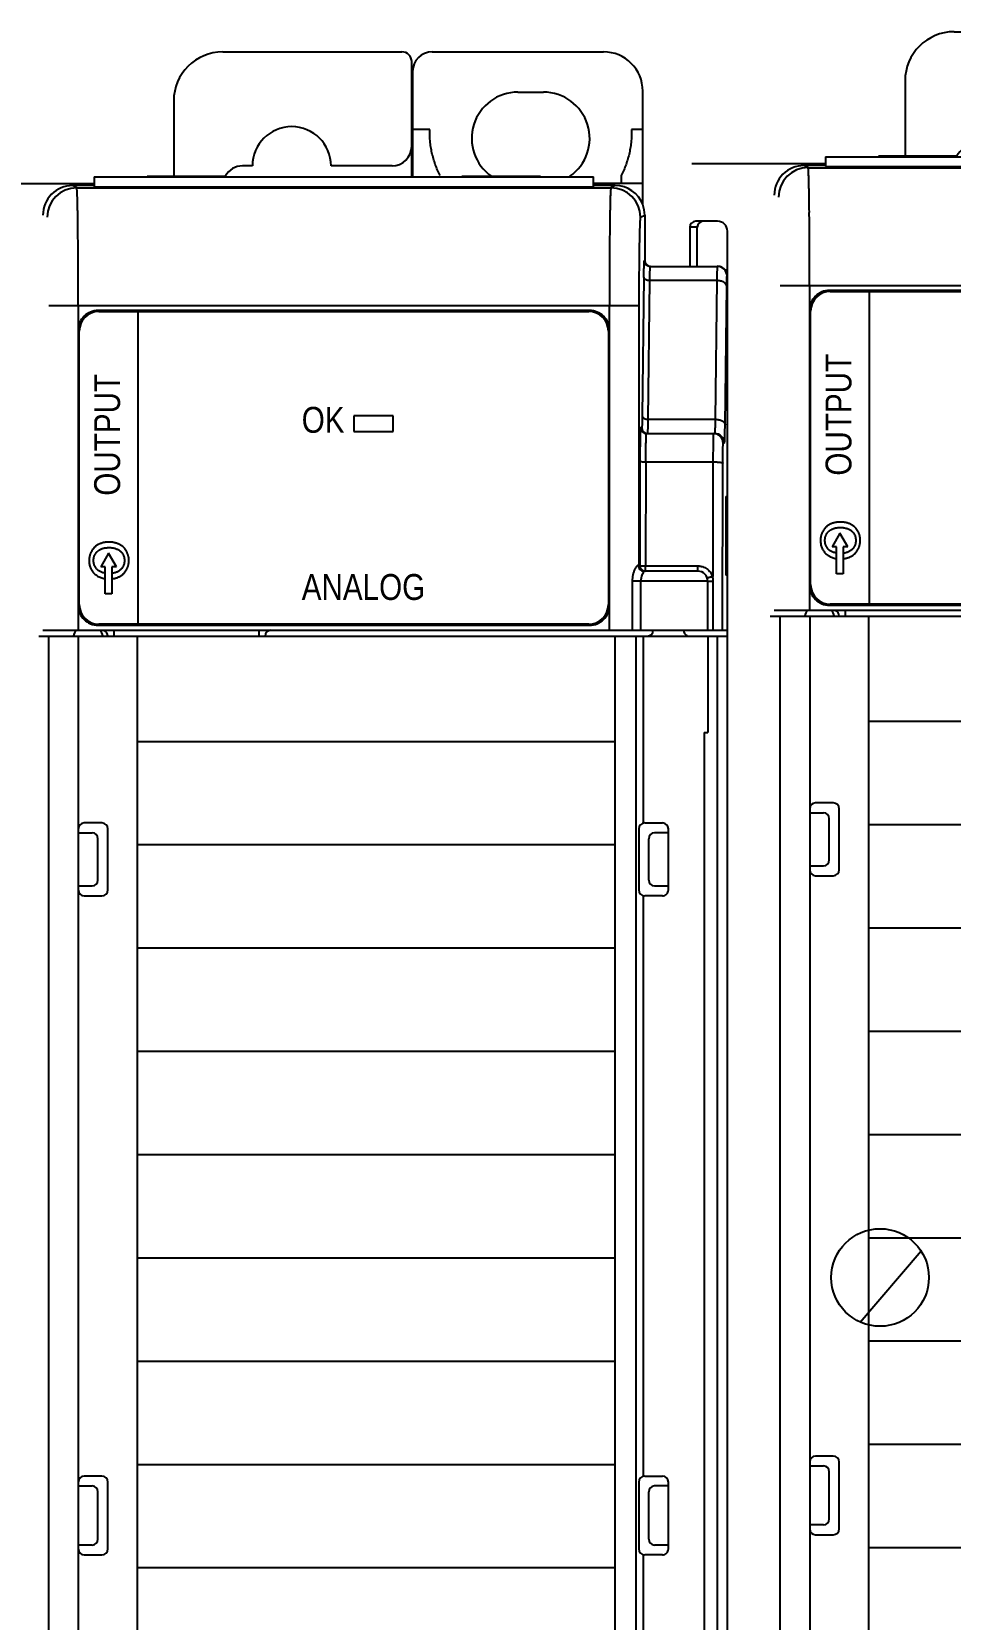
# Model space of a CAD drawing. Header units: inches. Extents: x -38 to 199, y -310 to 64.
# Drawn here: x 171.469 to 173.307, y 56.897 to 60.074 of the extents above; entities that cross this region are included whole.
import ezdxf

# ---------------------------------------------------------------- set-up
doc = ezdxf.new("R2010")
doc.units = ezdxf.units.IN
doc.header["$MEASUREMENT"] = 0
for name, color, linetype in [('DETAIL$', 5, 'Continuous'), ('off-wire', 6, 'Continuous'), ('PLC', 7, 'Continuous')]:
    doc.layers.add(name, color=color, linetype=linetype)
doc.styles.get("Standard").update_dxf_attribs({"font": 'arial.ttf'})

# ---------------------------------------------------------------- blocks, each defined once
blk = doc.blocks.new('8')
at = {"layer": 'PLC', "color": 1, "linetype": 'Continuous'}
for p, q in [((4.9508, -170.5646), (5.3091, -170.5646)), ((5.3701, -170.5646), (5.7127, -170.5646)), ((5.3288, -170.8132), (5.3288, -170.5843)), ((5.3308, -170.8132), (5.3308, -170.604)), ((4.8524, -170.663), (4.8524, -170.8132)), ((5.5414, -170.6453), (5.5926, -170.6453)), ((5.7914, -170.8702), (5.7914, -170.6434)), ((5.3651, -170.7201), (5.3308, -170.7201)), ((5.7914, -170.7201), (5.7688, -170.7201)), ((4.693, -170.8147), (4.693, -170.8345)), ((4.693, -170.8147), (5.693, -170.8147)), ((4.7993, -170.8132), (4.9567, -170.8132)), ((5.0099, -170.793), (4.9902, -170.793)), ((5.2894, -170.793), (5.1674, -170.793)), ((5.4292, -170.8132), (5.5867, -170.8132)), ((5.693, -170.8345), (5.693, -170.8147)), ((5.7481, -170.8122), (5.7481, -170.8284)), ((4.4253, -170.8284), (4.693, -170.8284)), ((4.6584, -170.8367), (4.6497, -170.8323)), ((4.693, -170.8323), (4.6497, -170.8323)), ((4.6584, -170.8367), (5.7276, -170.8367)), ((4.693, -170.8345), (5.693, -170.8345)), ((5.7914, -170.8284), (5.693, -170.8284)), ((5.7363, -170.8323), (5.693, -170.8323)), ((5.7363, -170.8323), (5.7276, -170.8367)), ((4.6608, -170.9263), (4.6607, -170.9183)), ((5.7253, -170.9184), (5.7252, -170.9263)), ((5.7866, -170.8957), (5.7953, -170.8914)), ((5.7953, -170.8914), (5.7953, -170.9819)), ((5.8855, -170.9156), (5.8855, -170.9938)), ((5.9005, -170.9156), (5.8855, -170.9156)), ((5.941, -170.9038), (5.8973, -170.9038)), ((5.9005, -170.9938), (5.9005, -170.9156)), ((5.9607, -175.379), (5.9607, -170.9235)), ((4.6611, -170.972), (4.6611, -170.9709)), ((4.6613, -171.0012), (4.6611, -170.972)), ((5.7249, -170.9577), (5.7248, -170.9709)), ((5.7953, -170.9819), (5.7947, -170.9823)), ((5.8065, -170.9941), (5.9403, -170.9941)), ((5.941, -170.9938), (5.9403, -170.9941)), ((5.9607, -171.0016), (5.9567, -171.0016)), ((5.9607, -171.0134), (5.96, -171.0138)), ((5.7936, -171.0159), (5.7903, -171.2933)), ((5.8021, -171.3), (5.8054, -171.0225)), ((5.9397, -171.0225), (5.8054, -171.0225)), ((5.9397, -171.0225), (5.9364, -171.3)), ((5.9561, -171.311), (5.9594, -171.0336)), ((5.7836, -171.0729), (4.6024, -171.0729)), ((4.6614, -171.0729), (4.6614, -171.7221)), ((5.7245, -171.7221), (5.7245, -171.0729)), ((5.7836, -171.0729), (5.7836, -171.5922)), ((5.6851, -171.0823), (4.7008, -171.0823)), ((4.7028, -171.0843), (5.6831, -171.0843)), ((4.6634, -171.6709), (4.6634, -171.1237)), ((5.7225, -171.1237), (5.7225, -171.6709)), ((5.2127, -171.293), (5.2127, -171.3245)), ((5.2914, -171.293), (5.2127, -171.293)), ((5.2914, -171.3245), (5.2914, -171.293)), ((5.8021, -171.3), (5.9364, -171.3)), ((5.2127, -171.3245), (5.2914, -171.3245)), ((5.787, -171.3166), (5.7895, -171.3166)), ((5.7988, -171.3284), (5.9352, -171.3284)), ((5.8013, -171.3284), (5.8016, -171.325)), ((5.8016, -171.325), (5.8019, -171.3152)), ((5.9326, -171.3284), (5.9324, -171.3311)), ((5.9549, -171.3481), (5.9523, -171.3481)), ((5.9549, -171.3481), (5.9552, -171.3456)), ((5.7857, -171.3837), (5.7852, -171.5922)), ((5.7975, -171.3852), (5.797, -171.5935)), ((5.7975, -171.3852), (5.9319, -171.3852)), ((5.9319, -171.3852), (5.9314, -171.6147)), ((5.9509, -171.7221), (5.9515, -171.3877)), ((5.9579, -171.4544), (5.9579, -171.6119)), ((5.9579, -171.4544), (5.9593, -171.4544)), ((5.9593, -171.6119), (5.9593, -171.4544)), ((4.7221, -171.5682), (4.7064, -171.5953)), ((4.7377, -171.5953), (4.7221, -171.5682)), ((4.7154, -171.5953), (4.7064, -171.5953)), ((4.7154, -171.6494), (4.7154, -171.5953)), ((4.7154, -171.6079), (4.7154, -171.6079)), ((4.7377, -171.5953), (4.7287, -171.5953)), ((4.7287, -171.5953), (4.7287, -171.6494)), ((4.7287, -171.6083), (4.7287, -171.6083)), ((5.7824, -171.5922), (5.7852, -171.5922)), ((5.794, -171.604), (5.7921, -171.6069)), ((5.9016, -171.604), (5.794, -171.604)), ((5.797, -171.604), (5.797, -171.5935)), ((5.797, -171.5935), (5.9016, -171.5935)), ((5.9016, -171.604), (5.9016, -171.5935)), ((5.9593, -171.6119), (5.9579, -171.6119)), ((4.7154, -171.6189), (4.7154, -171.6189)), ((4.7287, -171.6494), (4.7154, -171.6494)), ((4.7287, -171.6192), (4.7287, -171.6192)), ((5.7701, -171.6237), (5.7701, -171.7221)), ((5.9213, -171.6237), (5.7701, -171.6237)), ((5.7875, -171.7221), (5.7875, -171.6237)), ((5.9213, -171.7221), (5.9213, -171.6237)), ((5.9324, -171.7221), (5.9325, -171.6249)), ((4.7008, -171.7123), (5.6851, -171.7123)), ((5.6831, -171.7103), (4.7028, -171.7103)), ((4.5827, -171.7339), (5.9607, -171.7339)), ((4.5906, -171.7221), (5.9607, -171.7221)), ((4.6615, -171.7339), (4.6615, -175.4519)), ((4.7323, -171.7221), (4.7323, -171.7339)), ((5.0237, -171.7339), (5.0237, -171.7221)), ((5.7363, -175.2182), (5.7363, -171.7339)), ((5.7775, -171.7339), (5.7775, -175.2182)), ((5.7931, -172.1081), (5.7931, -171.7339)), ((5.9213, -171.7339), (5.9213, -171.9268)), ((5.941, -175.3008), (5.941, -171.7339)), ((5.9142, -171.9268), (5.9142, -175.1394)), ((5.9142, -171.9268), (5.9213, -171.9268)), ((4.7087, -172.1079), (4.6733, -172.1079)), ((4.7205, -172.2418), (4.7205, -172.1197)), ((5.7835, -172.1197), (5.7835, -172.2418)), ((5.7953, -172.1079), (5.8308, -172.1079)), ((5.8426, -172.2418), (5.8426, -172.1197)), ((4.6615, -172.1276), (4.689, -172.1276)), ((4.7008, -172.2221), (4.7008, -172.1394)), ((5.8032, -172.2221), (5.8032, -172.1394)), ((5.8426, -172.1276), (5.815, -172.1276)), ((4.6615, -172.2339), (4.689, -172.2339)), ((5.7931, -173.4152), (5.7931, -172.2534)), ((5.815, -172.2339), (5.8426, -172.2339)), ((4.6733, -172.2536), (4.7087, -172.2536)), ((5.8308, -172.2536), (5.7953, -172.2536)), ((4.7087, -173.415), (4.6733, -173.415)), ((4.7205, -173.5607), (4.7205, -173.4268)), ((5.7835, -173.4268), (5.7835, -173.5607)), ((5.7953, -173.415), (5.8308, -173.415)), ((5.8426, -173.5607), (5.8426, -173.4268)), ((4.6615, -173.4347), (4.689, -173.4347)), ((4.7008, -173.541), (4.7008, -173.4465)), ((5.8032, -173.541), (5.8032, -173.4465)), ((5.8426, -173.4347), (5.815, -173.4347)), ((4.689, -173.5528), (4.6615, -173.5528)), ((5.8426, -173.5528), (5.815, -173.5528)), ((4.6733, -173.5725), (4.7087, -173.5725)), ((5.7931, -174.7341), (5.7931, -173.5723)), ((5.8308, -173.5725), (5.7953, -173.5725))]:
    blk.add_line(p, q, dxfattribs=at)
at = {"layer": 'PLC', "color": 1}
for p, q in [((4.7812, -171.7123), (4.7812, -171.0823)), ((4.7792, -171.9445), (5.7363, -171.9445)), ((4.7792, -172.1512), (5.7363, -172.1512)), ((4.7792, -172.3579), (5.7363, -172.3579)), ((4.7792, -172.5646), (5.7363, -172.5646)), ((4.7792, -172.7713), (5.7363, -172.7713)), ((4.7792, -172.978), (5.7363, -172.978)), ((4.7792, -173.1847), (5.7363, -173.1847)), ((4.7792, -173.3914), (5.7363, -173.3914)), ((4.7792, -173.5981), (5.7363, -173.5981))]:
    blk.add_line(p, q, dxfattribs=at)
blk.add_lwpolyline([(4.6024, -171.7339), (4.7792, -171.7339), (4.7792, -175.4583), (4.6024, -175.4583)], close=True, dxfattribs=at)
at = {"layer": 'PLC', "color": 1, "linetype": 'Continuous'}
for centre, radius, start, end in [((4.9508, -170.663), 0.0984, 90, 180), ((5.3091, -170.5843), 0.0197, 0, 90), ((5.3701, -170.604), 0.0394, 90, 180), ((5.7127, -170.6434), 0.0787, 0, 90), ((5.5414, -170.7378), 0.0925, 90, 235.1773), ((5.5926, -170.7378), 0.0925, 304.8225, 90), ((5.0886, -170.793), 0.0787, 0, 180), ((5.2894, -170.7536), 0.0394, 270, 0), ((4.9902, -170.8323), 0.0394, 90, 150.7507), ((4.6497, -170.8914), 0.059, 89.9941, 179.9963), ((4.6584, -170.8957), 0.0591, 90.0133, 179.9941), ((5.7276, -170.8957), 0.0591, 0.0052, 89.9864), ((5.8973, -170.9156), 0.0118, 90, 180), ((5.941, -170.9235), 0.0197, 0, 90), ((-6.7022, -171.0418), 11.3635, 0.35718, 0.58221), ((15.8059, -171.0305), 10.0813, 179.40757, 179.58624), ((22.2648, -171.0716), 16.5402, 179.65114, 180.00432), ((5.8065, -170.9823), 0.0118, 180.0076, 269.9859), ((-12.6465, -171.0729), 17.3079, 0.00012, 0.23749), ((5.9403, -171.0138), 0.0197, 0.0071, 89.9856), ((4.7008, -171.1217), 0.0394, 90, 180.2046), ((4.7028, -171.1237), 0.0394, 90, 180), ((5.6831, -171.1237), 0.0394, 0, 90), ((5.6851, -171.1217), 0.0394, 359.7572, 90), ((4.2139, -171.2859), 1.5883, 358.9453, 359.4943), ((5.7988, -171.3166), 0.0118, 179.9963, 269.9952), ((5.8013, -171.3166), 0.0118, 180.0785, 269.9991), ((5.9326, -171.3481), 0.0197, 0.0014, 89.9226), ((5.9352, -171.3481), 0.0197, 359.9955, 89.9954), ((5.7954, -171.5923), 0.0117, 179.9923, 269.9793), ((5.797, -171.5922), 0.0118, 179.9993, 269.9977), ((5.9016, -171.6237), 0.0197, 0, 90), ((5.902, -171.6252), 0.0312, 19.6677, 37.4136), ((4.7008, -171.6729), 0.0394, 179.7697, 270), ((4.7028, -171.6709), 0.0394, 180, 270), ((5.6831, -171.6709), 0.0394, 270, 360), ((5.6851, -171.6729), 0.0394, 270, 0.2819), ((4.6812, -171.7406), 0.0303, 141.8481, 167.3196), ((4.6812, -171.7406), 0.0303, 12.6804, 38.1519), ((4.7087, -171.7339), 0.0118, 0, 67.5), ((5.0473, -171.7339), 0.0118, 90, 180), ((5.8003, -171.7221), 0.0118, 270, 0), ((5.8849, -171.7221), 0.0118, 180, 247.5), ((4.6733, -172.1197), 0.0118, 90, 179.9898), ((4.7087, -172.1197), 0.0118, 0, 90), ((5.7953, -172.1197), 0.0118, 90, 180), ((5.8308, -172.1197), 0.0118, 0, 90), ((4.689, -172.1394), 0.0118, 0, 90), ((5.815, -172.1394), 0.0118, 90, 180), ((4.6733, -172.2418), 0.0118, 180.0095, 270), ((4.689, -172.2221), 0.0118, 270, 360), ((4.7087, -172.2418), 0.0118, 270, 360), ((5.7953, -172.2418), 0.0118, 180, 270), ((5.815, -172.2221), 0.0118, 180, 270), ((5.8308, -172.2418), 0.0118, 270, 0.006), ((4.6733, -173.4268), 0.0118, 90, 179.9886), ((4.7087, -173.4268), 0.0118, 0, 90), ((5.7953, -173.4268), 0.0118, 90, 180), ((5.8308, -173.4268), 0.0118, 0, 90), ((4.689, -173.4465), 0.0118, 0, 90), ((5.815, -173.4465), 0.0118, 90, 180), ((4.689, -173.541), 0.0118, 270, 360), ((5.815, -173.541), 0.0118, 180, 270), ((4.6733, -173.5607), 0.0118, 180.0095, 270), ((4.7087, -173.5607), 0.0118, 270, 360), ((5.7953, -173.5607), 0.0118, 180, 270), ((5.8308, -173.5607), 0.0118, 270, 0.006)]:
    blk.add_arc(centre, radius, start, end, dxfattribs=at)
for centre, major_axis, ratio, start_param, end_param in [((5.7363, -170.8914), (0.0528, 0.0264), 0.99981, -0.096361, 1.107103), ((5.7363, -170.8914), (-0.0528, -0.0264), 0.99981, 2.678052, 3.045231), ((5.9123, -170.9156), (0.0118, 0), 0.999848, 7.853982, 9.424778), ((5.8071, -170.9819), (0.0106, 0.0053), 0.99981, 2.678052, 4.248696), ((5.941, -171.0134), (-0.0176, -0.0088), 0.99981, 3.32181, 4.248696), ((5.941, -171.0134), (0.0176, 0.0088), 0.99981, -0.463541, 0.180217)]:
    blk.add_ellipse(centre, major_axis=major_axis, ratio=ratio, start_param=start_param, end_param=end_param, dxfattribs=at)
for points, knots in [([(5.3859, -170.8122), (5.384, -170.8086), (5.3805, -170.8013), (5.376, -170.7901), (5.3723, -170.7786), (5.3693, -170.7671), (5.367, -170.7554), (5.3651, -170.7398), (5.3648, -170.728), (5.3651, -170.7201)], [0, 0, 0, 0, 0.127708, 0.254328, 0.380026, 0.504912, 0.629177, 0.753048, 1, 1, 1, 1]), ([(5.7688, -170.7201), (5.7692, -170.728), (5.7689, -170.7398), (5.7669, -170.7554), (5.7647, -170.7671), (5.7617, -170.7786), (5.7579, -170.7901), (5.7534, -170.8013), (5.7499, -170.8086), (5.748, -170.8122)], [0, 0, 0, 0, 0.246944, 0.370809, 0.495073, 0.619962, 0.745664, 0.872289, 1, 1, 1, 1]), ([(4.6607, -170.9183), (4.6606, -170.9123), (4.6605, -170.9035), (4.6603, -170.8921), (4.6602, -170.8843), (4.6601, -170.8771), (4.6599, -170.8704), (4.6598, -170.8642), (4.6596, -170.8587), (4.6595, -170.8537), (4.6593, -170.8494), (4.6592, -170.8462), (4.6591, -170.8439), (4.659, -170.8425), (4.6589, -170.8412), (4.6588, -170.84), (4.6588, -170.8391), (4.6587, -170.8383), (4.6586, -170.8376), (4.6585, -170.8372), (4.6585, -170.837), (4.6584, -170.8368), (4.6584, -170.8367), (4.6584, -170.8367), (4.6584, -170.8367)], [0, 0, 0, 0, 0.220848, 0.32252, 0.417952, 0.506883, 0.589081, 0.664312, 0.732348, 0.792993, 0.846102, 0.891528, 0.911317, 0.929132, 0.944961, 0.958798, 0.970639, 0.98048, 0.988319, 0.994158, 0.996333, 0.998017, 0.999226, 1, 1, 1, 1]), ([(5.7276, -170.8367), (5.7276, -170.8367), (5.7275, -170.8367), (5.7275, -170.8368), (5.7275, -170.837), (5.7274, -170.8372), (5.7273, -170.8376), (5.7272, -170.8383), (5.7272, -170.8391), (5.7271, -170.8401), (5.727, -170.8412), (5.7269, -170.8425), (5.7268, -170.8439), (5.7267, -170.8462), (5.7266, -170.8494), (5.7264, -170.8537), (5.7263, -170.8587), (5.7262, -170.8642), (5.726, -170.8704), (5.7259, -170.8771), (5.7257, -170.8844), (5.7256, -170.8922), (5.7254, -170.9035), (5.7253, -170.9123), (5.7253, -170.9184)], [0, 0, 0, 0, 0.000774, 0.001982, 0.003667, 0.005842, 0.011681, 0.01952, 0.029361, 0.041202, 0.05504, 0.070869, 0.088685, 0.108474, 0.153902, 0.207012, 0.267659, 0.335696, 0.410928, 0.493126, 0.582057, 0.677489, 0.779159, 1, 1, 1, 1]), ([(5.7866, -170.8957), (5.7866, -170.8958), (5.7865, -170.8959), (5.7865, -170.8961), (5.7864, -170.8964), (5.7863, -170.8968), (5.7862, -170.8973), (5.7862, -170.8979), (5.7861, -170.8986), (5.786, -170.8998), (5.7859, -170.9015), (5.7857, -170.9039), (5.7856, -170.9066), (5.7854, -170.9098), (5.7853, -170.9133), (5.7852, -170.9173), (5.785, -170.9216), (5.7849, -170.928), (5.7847, -170.9369), (5.7844, -170.9486), (5.7842, -170.9614), (5.7841, -170.9753), (5.7839, -170.9901), (5.7838, -171.0057), (5.7837, -171.0219), (5.7836, -171.0444), (5.7836, -171.0614), (5.7836, -171.0729)], [0, 0, 0, 0, 0.000666, 0.001851, 0.003603, 0.005934, 0.008847, 0.012344, 0.016425, 0.02109, 0.032166, 0.04555, 0.061205, 0.079087, 0.099156, 0.121367, 0.145665, 0.17199, 0.230484, 0.296325, 0.368871, 0.447444, 0.531269, 0.619531, 0.711414, 0.806094, 1, 1, 1, 1]), ([(5.7936, -171.0159), (5.7936, -171.0135), (5.7937, -171.0088), (5.7938, -171.0032), (5.7938, -170.9991), (5.7939, -170.9963), (5.794, -170.9937), (5.794, -170.9914), (5.7941, -170.9894), (5.7942, -170.9876), (5.7943, -170.986), (5.7943, -170.9849), (5.7944, -170.9841), (5.7944, -170.9837), (5.7945, -170.9833), (5.7945, -170.9829), (5.7945, -170.9827), (5.7946, -170.9825), (5.7946, -170.9824), (5.7946, -170.9823), (5.7947, -170.9823)], [0, 0, 0, 0, 0.217545, 0.413663, 0.502583, 0.584974, 0.660569, 0.729105, 0.790328, 0.844039, 0.89005, 0.928176, 0.944228, 0.958258, 0.970258, 0.980227, 0.988161, 0.994067, 0.99797, 1, 1, 1, 1]), ([(5.8054, -171.0225), (5.8054, -171.0205), (5.8055, -171.0165), (5.8056, -171.011), (5.8057, -171.0068), (5.8058, -171.0038), (5.8059, -171.0018), (5.8059, -171.0001), (5.806, -170.9986), (5.8061, -170.9973), (5.8061, -170.9962), (5.8062, -170.9954), (5.8063, -170.9949), (5.8063, -170.9947), (5.8063, -170.9944), (5.8064, -170.9943), (5.8064, -170.9942), (5.8065, -170.9941), (5.8065, -170.9941)], [0, 0, 0, 0, 0.217153, 0.413238, 0.584751, 0.66035, 0.72886, 0.790067, 0.843756, 0.889716, 0.927782, 0.957866, 0.969892, 0.979898, 0.987882, 0.993849, 0.997834, 1, 1, 1, 1]), ([(5.9403, -170.9941), (5.9403, -170.9941), (5.9403, -170.9941), (5.9403, -170.9942), (5.9403, -170.9943), (5.9403, -170.9944), (5.9402, -170.9947), (5.9402, -170.9949), (5.9402, -170.9953), (5.9402, -170.9957), (5.9401, -170.9963), (5.9401, -170.9973), (5.94, -170.9986), (5.94, -171.0001), (5.94, -171.0018), (5.9399, -171.0038), (5.9399, -171.0059), (5.9398, -171.0083), (5.9398, -171.0118), (5.9397, -171.0165), (5.9397, -171.0205), (5.9397, -171.0225)], [0, 0, 0, 0, 0.000701, 0.001864, 0.00569, 0.011556, 0.019469, 0.029423, 0.041411, 0.055422, 0.071446, 0.109492, 0.155456, 0.209169, 0.270416, 0.338981, 0.414648, 0.497199, 0.586333, 0.782622, 1, 1, 1, 1]), ([(5.9594, -171.0336), (5.9594, -171.0322), (5.9594, -171.0294), (5.9595, -171.0256), (5.9595, -171.0226), (5.9596, -171.0205), (5.9596, -171.0192), (5.9597, -171.018), (5.9597, -171.0169), (5.9598, -171.016), (5.9598, -171.0152), (5.9599, -171.0147), (5.9599, -171.0144), (5.9599, -171.0142), (5.9599, -171.014), (5.96, -171.0139), (5.96, -171.0138), (5.96, -171.0138), (5.96, -171.0138)], [0, 0, 0, 0, 0.217235, 0.4134, 0.584986, 0.660615, 0.729149, 0.790373, 0.844073, 0.890034, 0.928091, 0.958156, 0.970167, 0.980153, 0.98811, 0.994038, 0.99796, 1, 1, 1, 1]), ([(5.8054, -171.0225), (5.8046, -171.0225), (5.8031, -171.0224), (5.8009, -171.0221), (5.7989, -171.0214), (5.7971, -171.0206), (5.7956, -171.0196), (5.7945, -171.0185), (5.7938, -171.0172), (5.7936, -171.0163), (5.7936, -171.0159)], [0, 0, 0, 0, 0.155385, 0.307511, 0.451848, 0.585479, 0.706506, 0.81452, 0.911059, 1, 1, 1, 1]), ([(5.9594, -171.0336), (5.9593, -171.0329), (5.959, -171.0314), (5.9578, -171.0293), (5.9559, -171.0274), (5.9535, -171.0257), (5.9505, -171.0244), (5.9471, -171.0233), (5.9435, -171.0227), (5.941, -171.0225), (5.9397, -171.0225)], [0, 0, 0, 0, 0.088915, 0.18538, 0.293295, 0.414254, 0.547907, 0.692338, 0.844576, 1, 1, 1, 1]), ([(5.7903, -171.2933), (5.7903, -171.295), (5.7902, -171.2983), (5.7901, -171.3028), (5.7901, -171.3063), (5.79, -171.3088), (5.7899, -171.3104), (5.7899, -171.3118), (5.7898, -171.313), (5.7898, -171.3141), (5.7897, -171.315), (5.7897, -171.3156), (5.7897, -171.316), (5.7896, -171.3162), (5.7896, -171.3163), (5.7896, -171.3165), (5.7895, -171.3165), (5.7895, -171.3166), (5.7895, -171.3166)], [0, 0, 0, 0, 0.219039, 0.416593, 0.589077, 0.66495, 0.733586, 0.794768, 0.848275, 0.893892, 0.93145, 0.96086, 0.972486, 0.98205, 0.989546, 0.994981, 0.99839, 1, 1, 1, 1]), ([(5.7903, -171.2933), (5.7903, -171.2938), (5.7905, -171.2947), (5.7912, -171.2959), (5.7923, -171.2971), (5.7938, -171.298), (5.7956, -171.2989), (5.7976, -171.2995), (5.7998, -171.2999), (5.8013, -171.2999), (5.8021, -171.3)], [0, 0, 0, 0, 0.088913, 0.185374, 0.293288, 0.414248, 0.547902, 0.692335, 0.844576, 1, 1, 1, 1]), ([(5.9364, -171.3), (5.9364, -171.302), (5.9363, -171.306), (5.9362, -171.3116), (5.936, -171.3158), (5.9359, -171.3188), (5.9359, -171.3208), (5.9358, -171.3225), (5.9357, -171.324), (5.9356, -171.3253), (5.9355, -171.3264), (5.9355, -171.3272), (5.9354, -171.3278), (5.9353, -171.3281), (5.9353, -171.3283), (5.9352, -171.3284), (5.9352, -171.3284), (5.9352, -171.3284)], [0, 0, 0, 0, 0.218845, 0.416237, 0.588588, 0.664406, 0.732996, 0.794142, 0.847625, 0.893229, 0.930792, 0.96023, 0.981482, 0.989034, 0.994554, 0.998103, 1, 1, 1, 1]), ([(5.9364, -171.3), (5.9377, -171.3), (5.9402, -171.3001), (5.9438, -171.3008), (5.9472, -171.3018), (5.9502, -171.3031), (5.9526, -171.3048), (5.9545, -171.3067), (5.9557, -171.3088), (5.9561, -171.3103), (5.9561, -171.311)], [0, 0, 0, 0, 0.155389, 0.307521, 0.451858, 0.585485, 0.70651, 0.814522, 0.91106, 1, 1, 1, 1]), ([(5.787, -171.3166), (5.787, -171.3166), (5.7869, -171.3166), (5.7869, -171.3167), (5.7868, -171.317), (5.7868, -171.3173), (5.7867, -171.3179), (5.7867, -171.3186), (5.7866, -171.3194), (5.7866, -171.3204), (5.7865, -171.3216), (5.7865, -171.3229), (5.7864, -171.3249), (5.7863, -171.3278), (5.7862, -171.3316), (5.7861, -171.3359), (5.786, -171.3407), (5.7859, -171.346), (5.7859, -171.3516), (5.7858, -171.3575), (5.7857, -171.3638), (5.7857, -171.3726), (5.7857, -171.3792), (5.7857, -171.3837)], [0, 0, 0, 0, 0.000536, 0.001522, 0.005137, 0.011024, 0.01919, 0.02963, 0.042332, 0.05728, 0.074447, 0.09379, 0.115264, 0.16443, 0.221587, 0.286261, 0.357886, 0.435892, 0.519667, 0.608545, 0.701855, 0.798836, 1, 1, 1, 1]), ([(5.7975, -171.3852), (5.7975, -171.3814), (5.7975, -171.374), (5.7976, -171.3649), (5.7977, -171.358), (5.7977, -171.3533), (5.7978, -171.3488), (5.7979, -171.3448), (5.798, -171.3411), (5.7981, -171.3379), (5.7982, -171.3354), (5.7983, -171.3337), (5.7983, -171.3326), (5.7984, -171.3317), (5.7984, -171.3308), (5.7985, -171.3301), (5.7985, -171.3295), (5.7986, -171.329), (5.7987, -171.3287), (5.7987, -171.3285), (5.7988, -171.3284), (5.7988, -171.3284), (5.7988, -171.3284)], [0, 0, 0, 0, 0.2011, 0.391327, 0.480187, 0.56395, 0.641945, 0.713558, 0.778222, 0.83537, 0.884528, 0.905999, 0.925341, 0.94251, 0.957463, 0.970171, 0.980621, 0.988803, 0.994712, 0.998369, 0.999394, 1, 1, 1, 1]), ([(5.9324, -171.3311), (5.9324, -171.3322), (5.9323, -171.3348), (5.9322, -171.3393), (5.9321, -171.345), (5.932, -171.3544), (5.9319, -171.3679), (5.9319, -171.3792), (5.9319, -171.3852)], [0, 0, 0, 0, 0.061297, 0.145256, 0.250208, 0.373862, 0.666877, 1, 1, 1, 1]), ([(5.9552, -171.3456), (5.9553, -171.3449), (5.9554, -171.3432), (5.9555, -171.3389), (5.9557, -171.3321), (5.9559, -171.3223), (5.956, -171.315), (5.9561, -171.311)], [0, 0, 0, 0, 0.063849, 0.146892, 0.367675, 0.655358, 1, 1, 1, 1]), ([(5.9515, -171.3877), (5.9516, -171.385), (5.9516, -171.3799), (5.9516, -171.3735), (5.9517, -171.3687), (5.9517, -171.3654), (5.9518, -171.3623), (5.9518, -171.3595), (5.9519, -171.3569), (5.9519, -171.3547), (5.952, -171.353), (5.952, -171.3518), (5.952, -171.351), (5.9521, -171.3504), (5.9521, -171.3498), (5.9521, -171.3493), (5.9522, -171.3489), (5.9522, -171.3485), (5.9522, -171.3483), (5.9523, -171.3482), (5.9523, -171.3481), (5.9523, -171.3481), (5.9523, -171.3481)], [0, 0, 0, 0, 0.200964, 0.391456, 0.480407, 0.564172, 0.642148, 0.71373, 0.778337, 0.835483, 0.88471, 0.906212, 0.925562, 0.942713, 0.957644, 0.970337, 0.980778, 0.98895, 0.994846, 0.998471, 0.999462, 1, 1, 1, 1]), ([(5.7857, -171.3837), (5.7857, -171.3838), (5.7857, -171.3839), (5.7859, -171.384), (5.7862, -171.3842), (5.7866, -171.3843), (5.7871, -171.3844), (5.788, -171.3846), (5.7893, -171.3848), (5.791, -171.385), (5.7938, -171.3852), (5.796, -171.3852), (5.7975, -171.3852)], [0, 0, 0, 0, 0.013411, 0.032832, 0.059851, 0.094901, 0.138001, 0.188839, 0.311996, 0.4604, 0.628858, 1, 1, 1, 1]), ([(5.9319, -171.3852), (5.9331, -171.3852), (5.9356, -171.3853), (5.9392, -171.3854), (5.9426, -171.3856), (5.9451, -171.3859), (5.9469, -171.3861), (5.9481, -171.3863), (5.9491, -171.3865), (5.9499, -171.3867), (5.9506, -171.3869), (5.951, -171.3871), (5.9513, -171.3873), (5.9514, -171.3875), (5.9515, -171.3876), (5.9515, -171.3877)], [0, 0, 0, 0, 0.188607, 0.370965, 0.539304, 0.687679, 0.752718, 0.810928, 0.861828, 0.90497, 0.940046, 0.967092, 0.977728, 0.986584, 1, 1, 1, 1]), ([(4.723, -171.5458), (4.7221, -171.5458), (4.7202, -171.5458), (4.7174, -171.546), (4.7147, -171.5464), (4.7121, -171.5468), (4.7096, -171.5475), (4.7071, -171.5483), (4.7047, -171.5492), (4.7024, -171.5502), (4.7002, -171.5514), (4.6981, -171.5527), (4.6961, -171.5542), (4.6943, -171.5557), (4.6926, -171.5575), (4.691, -171.5593), (4.6895, -171.5612), (4.6882, -171.5633), (4.687, -171.5655), (4.6859, -171.5677), (4.6851, -171.57), (4.6843, -171.5724), (4.6838, -171.5749), (4.6834, -171.5774), (4.6831, -171.5799), (4.6831, -171.5817), (4.6831, -171.5826)], [0, 0, 0, 0, 0.046666, 0.092161, 0.136649, 0.180448, 0.223293, 0.265781, 0.307491, 0.349241, 0.390297, 0.430963, 0.470884, 0.510312, 0.549967, 0.589534, 0.629402, 0.66999, 0.710719, 0.750975, 0.79155, 0.832033, 0.873092, 0.914413, 0.956901, 1, 1, 1, 1]), ([(4.7627, -171.5826), (4.7627, -171.5818), (4.7627, -171.5801), (4.7625, -171.5777), (4.7621, -171.5753), (4.7616, -171.5729), (4.7609, -171.5706), (4.7601, -171.5683), (4.7591, -171.5661), (4.758, -171.5639), (4.7568, -171.5618), (4.7554, -171.5598), (4.7538, -171.5579), (4.7521, -171.5562), (4.7503, -171.5546), (4.7483, -171.5531), (4.7462, -171.5517), (4.744, -171.5505), (4.7417, -171.5494), (4.7392, -171.5484), (4.7367, -171.5476), (4.7341, -171.5469), (4.7315, -171.5464), (4.7287, -171.546), (4.7259, -171.5458), (4.724, -171.5458), (4.723, -171.5458)], [0, 0, 0, 0, 0.040917, 0.081206, 0.121044, 0.160801, 0.20044, 0.240141, 0.27998, 0.320332, 0.360792, 0.400579, 0.440342, 0.480112, 0.519955, 0.560443, 0.601634, 0.64374, 0.686389, 0.729297, 0.772543, 0.816374, 0.860888, 0.906038, 0.95244, 1, 1, 1, 1]), ([(4.6831, -171.5826), (4.6831, -171.5839), (4.6832, -171.5865), (4.6837, -171.5903), (4.6845, -171.5939), (4.6857, -171.5974), (4.6873, -171.6006), (4.6891, -171.6037), (4.6914, -171.6065), (4.6939, -171.6092), (4.6967, -171.6116), (4.6998, -171.6137), (4.7032, -171.6155), (4.7069, -171.6169), (4.7108, -171.6181), (4.7137, -171.6186), (4.7152, -171.6189), (4.7154, -171.6189)], [0, 0, 0, 0, 0.074452, 0.145707, 0.214919, 0.282549, 0.349095, 0.415871, 0.483174, 0.552027, 0.62171, 0.691581, 0.762412, 0.835307, 0.910702, 0.989454, 1, 1, 1, 1]), ([(4.692, -171.5825), (4.6921, -171.5819), (4.6921, -171.5807), (4.6923, -171.5788), (4.6926, -171.5771), (4.693, -171.5754), (4.6935, -171.5737), (4.6942, -171.5721), (4.695, -171.5705), (4.6959, -171.569), (4.6969, -171.5675), (4.698, -171.5661), (4.6992, -171.5649), (4.7005, -171.5637), (4.7019, -171.5626), (4.7034, -171.5616), (4.705, -171.5606), (4.7067, -171.5598), (4.7085, -171.5591), (4.7103, -171.5584), (4.7122, -171.5579), (4.7142, -171.5575), (4.7163, -171.5571), (4.7185, -171.5569), (4.7207, -171.5567), (4.7222, -171.5567), (4.723, -171.5567)], [0, 0, 0, 0, 0.040902, 0.080929, 0.120351, 0.15926, 0.197827, 0.236487, 0.275201, 0.314321, 0.35358, 0.392422, 0.431063, 0.469956, 0.509123, 0.548949, 0.589428, 0.631064, 0.673423, 0.71666, 0.760829, 0.805914, 0.852562, 0.900248, 0.949148, 1, 1, 1, 1]), ([(4.7154, -171.6079), (4.7145, -171.6078), (4.7124, -171.6074), (4.7093, -171.6067), (4.7064, -171.6056), (4.7037, -171.6043), (4.7014, -171.6027), (4.6994, -171.6009), (4.6977, -171.5989), (4.6962, -171.5968), (4.6949, -171.5947), (4.6938, -171.5924), (4.693, -171.5901), (4.6925, -171.5876), (4.6921, -171.5851), (4.6921, -171.5834), (4.692, -171.5825)], [0, 0, 0, 0, 0.078095, 0.165821, 0.247714, 0.324391, 0.397646, 0.468164, 0.536713, 0.603673, 0.669203, 0.734039, 0.798716, 0.864563, 0.931359, 1, 1, 1, 1]), ([(4.723, -171.5567), (4.7242, -171.5567), (4.7265, -171.5568), (4.7299, -171.5571), (4.733, -171.5577), (4.736, -171.5585), (4.7388, -171.5595), (4.7413, -171.5608), (4.7437, -171.5623), (4.7458, -171.564), (4.7476, -171.5659), (4.7493, -171.5679), (4.7507, -171.5701), (4.7518, -171.5723), (4.7527, -171.5747), (4.7533, -171.5773), (4.7537, -171.5799), (4.7538, -171.5817), (4.7538, -171.5826)], [0, 0, 0, 0, 0.078848, 0.153586, 0.224629, 0.292039, 0.356569, 0.418787, 0.479523, 0.53946, 0.598338, 0.655333, 0.711417, 0.767044, 0.823194, 0.880455, 0.938945, 1, 1, 1, 1]), ([(4.7287, -171.6192), (4.7288, -171.6192), (4.7297, -171.6191), (4.7314, -171.6189), (4.7338, -171.6184), (4.7362, -171.6177), (4.7386, -171.617), (4.7409, -171.6161), (4.7432, -171.615), (4.7454, -171.6139), (4.7475, -171.6126), (4.7495, -171.6112), (4.7513, -171.6096), (4.7531, -171.6079), (4.7547, -171.6061), (4.7562, -171.6041), (4.7575, -171.6021), (4.7588, -171.5999), (4.7598, -171.5976), (4.7607, -171.5953), (4.7615, -171.5929), (4.762, -171.5904), (4.7624, -171.5879), (4.7627, -171.5853), (4.7627, -171.5835), (4.7627, -171.5826)], [0, 0, 0, 0, 0.004653, 0.049658, 0.094253, 0.139141, 0.183928, 0.228935, 0.274511, 0.319817, 0.364674, 0.408522, 0.452557, 0.496451, 0.540615, 0.58508, 0.630072, 0.675423, 0.720605, 0.765714, 0.811222, 0.857277, 0.903844, 0.951455, 1, 1, 1, 1]), ([(4.7538, -171.5826), (4.7538, -171.5836), (4.7537, -171.5853), (4.7533, -171.588), (4.7527, -171.5905), (4.7518, -171.5928), (4.7507, -171.5951), (4.7493, -171.5973), (4.7477, -171.5993), (4.7459, -171.6012), (4.7438, -171.6029), (4.7415, -171.6044), (4.739, -171.6057), (4.7364, -171.6067), (4.7336, -171.6075), (4.731, -171.608), (4.7293, -171.6082), (4.7287, -171.6083)], [0, 0, 0, 0, 0.068755, 0.134973, 0.199702, 0.263278, 0.326817, 0.390512, 0.455853, 0.523016, 0.591308, 0.659559, 0.728896, 0.800247, 0.874052, 0.951179, 1, 1, 1, 1]), ([(5.7824, -171.5922), (5.7822, -171.5922), (5.7817, -171.5923), (5.7809, -171.5928), (5.78, -171.5936), (5.7789, -171.5946), (5.7779, -171.5959), (5.7767, -171.5975), (5.7756, -171.5994), (5.7746, -171.6016), (5.7736, -171.6039), (5.7727, -171.6065), (5.7719, -171.6091), (5.7711, -171.6129), (5.7704, -171.6178), (5.7702, -171.6217), (5.7701, -171.6237)], [0, 0, 0, 0, 0.019245, 0.045227, 0.078689, 0.119757, 0.168205, 0.223799, 0.286155, 0.354285, 0.427081, 0.503537, 0.58288, 0.664358, 0.831029, 1, 1, 1, 1]), ([(5.7824, -171.5922), (5.7824, -171.5937), (5.783, -171.5968), (5.7856, -171.6007), (5.7894, -171.6034), (5.7925, -171.604), (5.794, -171.604)], [0, 0, 0, 0, 0.252205, 0.50306, 0.75218, 1, 1, 1, 1]), ([(5.7852, -171.5922), (5.7852, -171.5922), (5.7853, -171.5923), (5.7855, -171.5924), (5.7858, -171.5926), (5.7862, -171.5927), (5.7867, -171.5928), (5.7876, -171.5929), (5.7889, -171.5931), (5.7906, -171.5933), (5.7926, -171.5934), (5.7948, -171.5935), (5.7963, -171.5935), (5.797, -171.5935)], [0, 0, 0, 0, 0.01224, 0.030922, 0.057489, 0.09228, 0.135262, 0.186085, 0.309435, 0.458246, 0.627302, 0.810546, 1, 1, 1, 1]), ([(5.7921, -171.6069), (5.7916, -171.6079), (5.7903, -171.6102), (5.7891, -171.6133), (5.7883, -171.6162), (5.7879, -171.6187), (5.7876, -171.6211), (5.7875, -171.6228), (5.7875, -171.6237)], [0, 0, 0, 0, 0.194219, 0.438336, 0.572826, 0.712629, 0.855745, 1, 1, 1, 1]), ([(5.9016, -171.5935), (5.9024, -171.5935), (5.9055, -171.5936), (5.9086, -171.5942), (5.9108, -171.5949)], [0, 0, 0, 0, 0.249748, 1, 1, 1, 1]), ([(5.9108, -171.5949), (5.9139, -171.596), (5.9199, -171.599), (5.9248, -171.6036), (5.9268, -171.6062)], [0, 0, 0, 0, 0.500394, 1, 1, 1, 1]), ([(5.9212, -171.6174), (5.9211, -171.6174), (5.9208, -171.6174), (5.9206, -171.6174), (5.9204, -171.6174), (5.9203, -171.6173), (5.9202, -171.6173), (5.9202, -171.6172)], [0, 0, 0, 0, 0.385053, 0.67504, 0.785307, 0.873936, 1, 1, 1, 1]), ([(5.9314, -171.6147), (5.9303, -171.615), (5.9283, -171.6157), (5.9255, -171.6165), (5.9234, -171.617), (5.922, -171.6173), (5.9215, -171.6174), (5.9212, -171.6174)], [0, 0, 0, 0, 0.313968, 0.601148, 0.835606, 0.927491, 1, 1, 1, 1]), ([(5.9325, -171.6249), (5.9325, -171.6241), (5.9324, -171.6206), (5.9319, -171.6172), (5.9314, -171.6147)], [0, 0, 0, 0, 0.250127, 1, 1, 1, 1]), ([(5.9325, -171.6249), (5.9317, -171.6249), (5.9303, -171.6249), (5.9282, -171.6248), (5.9263, -171.6247), (5.9249, -171.6246), (5.9238, -171.6245), (5.9232, -171.6244), (5.9226, -171.6243), (5.9222, -171.6242), (5.9218, -171.624), (5.9216, -171.6239), (5.9214, -171.6239), (5.9214, -171.6238), (5.9213, -171.6237), (5.9213, -171.6237)], [0, 0, 0, 0, 0.19336, 0.379257, 0.549755, 0.698289, 0.762886, 0.820315, 0.87006, 0.91179, 0.945362, 0.970767, 0.980507, 0.988421, 1, 1, 1, 1])]:
    blk.add_open_spline(points, degree=3, knots=knots, dxfattribs=at)
at = {"layer": 'PLC', "color": 1, "insert": (4.6933, -171.4529), "char_height": 0.051777, "attachment_point": 1, "rotation": 90}
blk.add_mtext_dynamic_manual_height_columns('{\\fSwis721 BlkCn BT|b0|i0|c0|p34;OUTPUT}', width=0.34014, gutter_width=1, heights=[0], dxfattribs=at)
at = {"layer": 'PLC', "color": 1, "char_height": 0.051777, "attachment_point": 1}
for s, insert in [('{\\fSwis721 BlkCn BT|b0|i0|c0|p34;OK}', (5.1087, -171.2752)), ('{\\fSwis721 BlkCn BT|b0|i0|c0|p34;ANALOG}', (5.1087, -171.6097))]:
    blk.add_mtext_dynamic_manual_height_columns(s, width=0.128231, gutter_width=1, heights=[0], dxfattribs=dict(at, insert=insert))

msp = doc.modelspace()

# ---------------------------------------------------------------- linework, layer by layer
at = {"color": 8}
msp.add_circle((173.16689, 57.58094), 0.09764, dxfattribs=at)
at = {"layer": 'DETAIL$', "color": 8}
msp.add_lwpolyline([(173.12706, 57.4918), (173.24881, 57.63407)], dxfattribs=at)

# ---------------------------------------------------------------- block references
at = {"layer": 'off-wire', "color": 0}
for p in [(168.36449, 230.63859), (166.9005, 230.59841)]:
    msp.add_blockref('8', p, dxfattribs=at)

doc.saveas('drawing.dxf')
